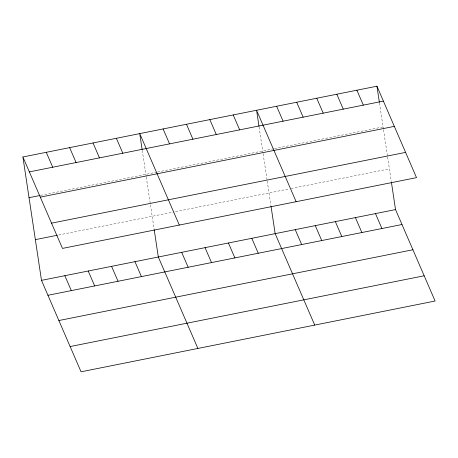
<?xml version="1.0" encoding="UTF-8"?>
<svg xmlns="http://www.w3.org/2000/svg" width="458" height="458" viewBox="0 0 458 458"><rect width="100%" height="100%" fill="white"/><g stroke="black" fill="none" stroke-linecap="round" stroke-linejoin="round"><path stroke-width="0.34" stroke-dasharray="2.29 1.72" d="M40.716 195.354L156.865 172.139M157.552 172.002L273.769 148.77M274.462 148.627L383.077 126.918M58.721 234.971L174.177 211.888M175.557 211.613L289.084 188.919M291.162 188.507L389.397 168.87M379.482 103.05L383.392 129.013M383.501 129.717L387.502 156.281M387.605 156.985L391.298 181.505M259.108 127.112L263.018 153.075M263.121 153.779L267.129 180.349M267.232 181.047L270.924 205.568M142.272 150.464L146.182 176.433M146.291 177.131L154.088 228.926"/><path stroke-width="0.69" d="M22.9 156.974L376.945 86.201L416.511 177.641L62.471 248.413L22.9 156.974L41.489 280.359L81.055 371.799L435.1 301.026L395.529 209.587L391.407 182.21M29.358 171.893L383.403 101.121M29.031 197.69L40.029 195.492M40.287 197.146L394.327 126.374M51.542 223.161L405.588 152.388M35.352 239.643L57.347 235.246M41.489 280.359L395.529 209.587M47.947 295.284L401.987 224.512M58.87 320.531L412.916 249.759M70.131 346.551L424.171 275.779M356.879 90.209L363.337 105.134M336.819 94.222L343.277 109.141M375.468 213.6L381.926 228.519M316.753 98.23L323.211 113.155M355.402 217.607L361.86 232.532M296.692 102.243L303.15 117.162M335.342 221.62L341.8 236.54M276.632 106.25L283.09 121.175M315.281 225.628L321.739 240.553M296.137 201.703L256.566 110.263L258.999 126.408M295.215 229.641L301.673 244.561M233.202 114.935L239.66 129.854M314.726 325.088L275.155 233.649L271.033 206.272M209.833 119.607L216.291 134.526M251.791 238.32L258.249 253.245M186.469 124.273L192.927 139.198M228.422 242.992L234.88 257.917M163.1 128.944L169.557 143.869M205.052 247.664L211.51 262.583M179.307 225.055L139.736 133.616L142.169 149.766M181.689 252.335L188.146 267.254M116.366 138.287L122.824 153.212M197.89 348.446L158.319 257.007L154.197 229.624M93.003 142.959L99.46 157.884M134.955 261.673L141.413 276.598M69.633 147.631L76.091 162.55M111.586 266.344L118.044 281.269M46.269 152.302L52.727 167.222M88.222 271.016L94.68 285.941M64.853 275.687L71.311 290.612M376.945 86.201L379.373 102.346"/></g></svg>
